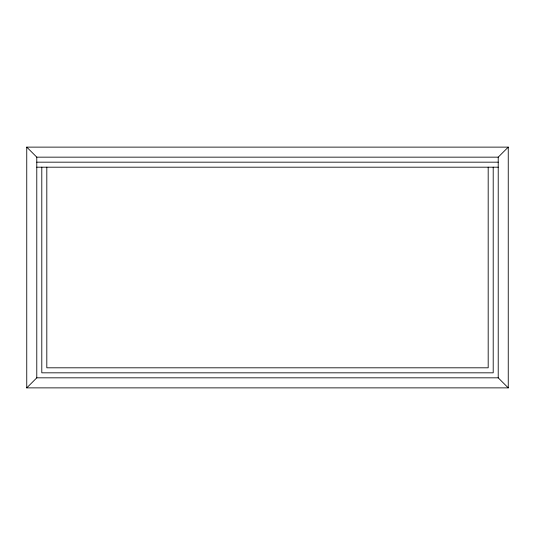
<?xml version="1.0" encoding="UTF-8"?>
<svg xmlns="http://www.w3.org/2000/svg" width="535" height="535" viewBox="0 0 535 535"><rect width="100%" height="100%" fill="white"/><g stroke="black" fill="none" stroke-linecap="round" stroke-linejoin="round"><path stroke-width="0.8" d="M26.75 387.875L36.781 377.83L36.781 157.156L26.75 147.125L508.25 147.125L508.25 387.875L26.75 387.875L26.75 147.125M508.25 387.875L498.219 377.83L498.219 157.156L508.25 147.125M36.781 157.156L498.219 157.156M36.781 162.172L498.219 162.172M36.781 167.188L498.219 167.188M36.781 377.83L498.219 377.83M493.203 167.188L493.203 372.828L41.797 372.828L41.797 167.188M488.187 167.188L488.187 367.812L46.812 367.812L46.812 167.188"/></g></svg>
